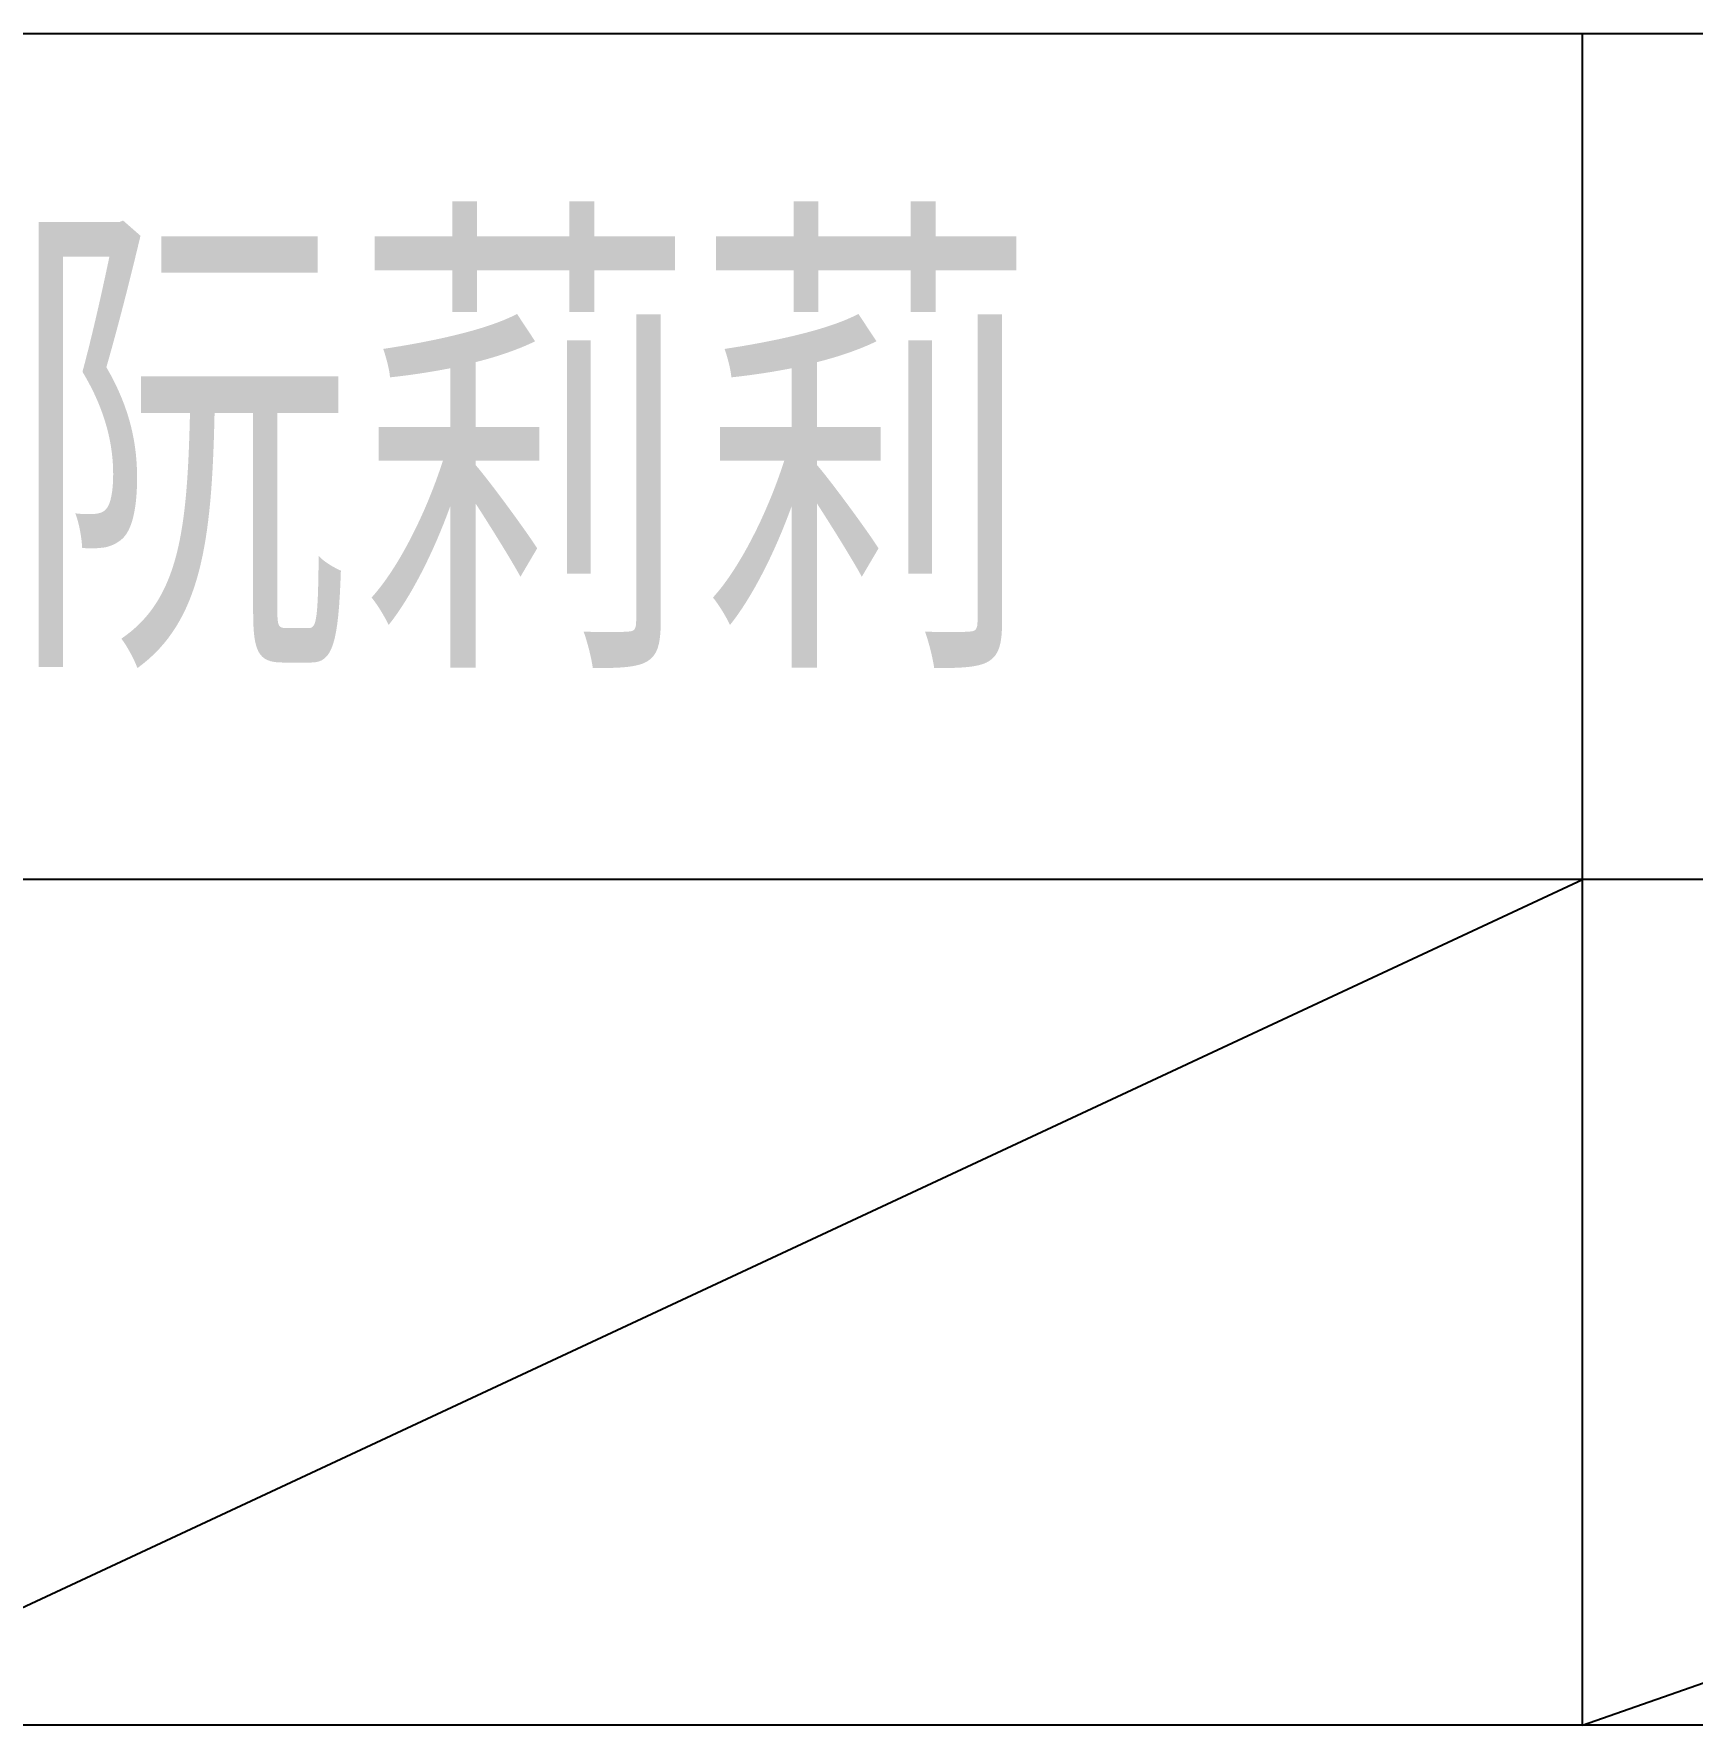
# Model space of a CAD drawing. Extents: x -93062 to 326984, y -142534 to 91021.
# Drawn here: x 105758 to 107131, y -120051 to -118651 of the extents above; entities that cross this region are included whole.
import ezdxf
from ezdxf.enums import TextEntityAlignment as Align

# ---------------------------------------------------------------- set-up
doc = ezdxf.new("R2010")
doc.units = 0
doc.header["$LTSCALE"] = 1000
doc.header["$MEASUREMENT"] = 0
doc.layers.get('0').update_dxf_attribs({"color": 8})
doc.styles.add('TK', font='GEDITXT.SHX', dxfattribs={"width": 0.85, "height": 3.5, "bigfont": 'DXT.SHX'})

# ---------------------------------------------------------------- blocks, each defined once
blk = doc.blocks.new('GEDI_TQ_2012')
at = {"color": 2}
for p, q in [((0, 28), (-180, 28)), ((-110, 14), (-110, 28)), ((-90, 21), (-180, 21)), ((0, 14), (-170, 14))]:
    blk.add_line(p, q, dxfattribs=at)
blk = doc.blocks.new('A$C67E35CD0')
blk.add_blockref('GEDI_TQ_2012', (831, 10))
at = {"style": 'TK', "width": 0.85}
for tag, height, p in [('PROJECTNAME', 4.75, (776, 44)), ('PHASE', 4, (818, 44)), ('DRAWINGNAME', 4.75, (786, 31))]:
    blk.add_attdef(tag, text='', height=height, dxfattribs=at).set_placement(p, align=Align.MIDDLE_CENTER)
for tag, p, height in [('APPROVE', (663, 32.75), 3.5), ('DESIGN', (708, 32.75), 3.5), ('REVIEW1', (663, 25.75), 3.5), ('DRAW', (708, 25.75), 3.5), ('DRAWINGNUMBER', (758, 18.5), 4), ('REVIEW2', (663, 18.75), 3.5), ('PROPORTION', (708, 18.75), 3.5), ('CHECK', (663, 11.75), 3.5), ('DATE', (708, 11.75), 3.5), ('VERSION', (824, 11.75), 3.5)]:
    blk.add_attdef(tag, p, '', height=height, dxfattribs=at)
blk = doc.blocks.new('A$C68430A22')
for p, q in [((-12500, 1400), (-11000, 2100)), ((-11000, 1400), (-9000, 2100))]:
    blk.add_line(p, q)
blk = doc.blocks.new('afefqwer')
ref = blk.add_blockref('A$C67E35CD0', (-84100, 0), dxfattribs=dict(xscale=100, yscale=100, zscale=100))
ref.add_attrib('DESIGN', '阮莉莉', (-13300, 3275), dxfattribs={"height": 350, "style": 'TK', "width": 0.85})
blk.add_blockref('A$C68430A22', (-1000, 1000))

msp = doc.modelspace()

# ---------------------------------------------------------------- block references
msp.add_blockref('afefqwer', (119040.5, -122451))

doc.saveas('drawing.dxf')
